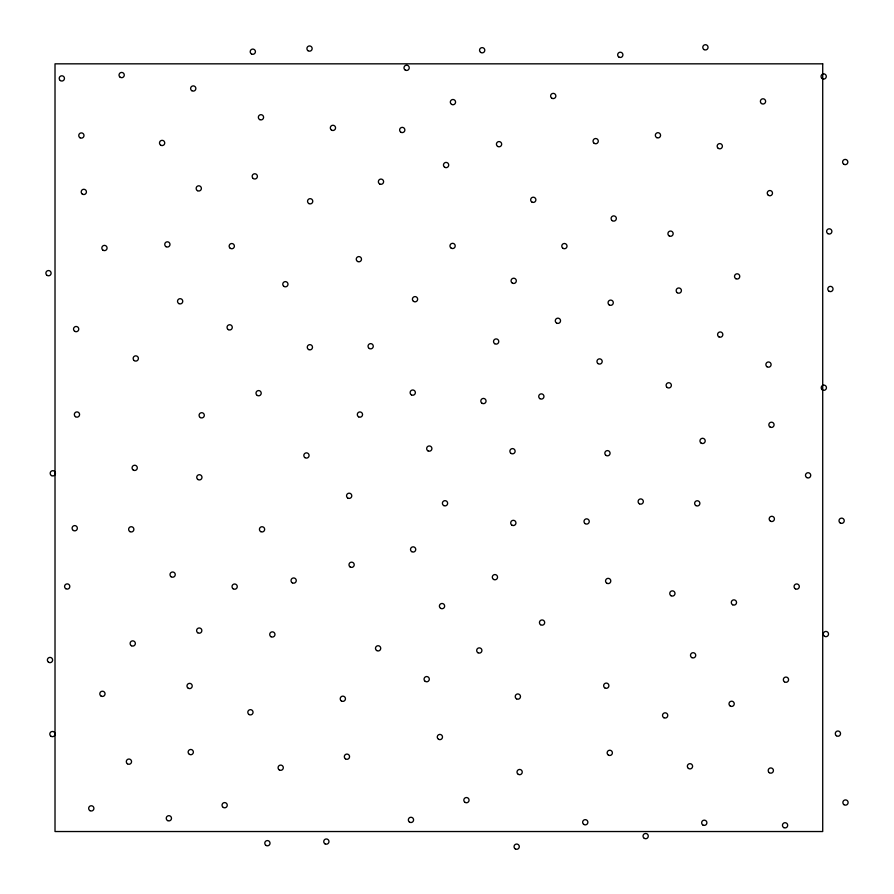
<?xml version="1.0" encoding="UTF-8"?>
<svg xmlns="http://www.w3.org/2000/svg" width="894" height="894" viewBox="0 0 894 894"><rect width="100%" height="100%" fill="white"/><g stroke="black" fill="none" stroke-linecap="round" stroke-linejoin="round"><path stroke-width="1.34" d="M822.715 63.832L55.015 63.832L55.015 831.532L822.715 831.532L822.715 63.832M347.632 497.936A2.626 2.626 0 0 0 351.778 496.069A2.626 2.626 0 0 0 348.09 493.41A2.626 2.626 0 0 0 347.632 497.936M171.089 576.731A2.626 2.626 0 0 0 175.246 574.876A2.626 2.626 0 0 0 171.559 572.205A2.626 2.626 0 0 0 171.089 576.731M769.276 772.684A2.626 2.626 0 0 0 773.422 770.818A2.626 2.626 0 0 0 769.734 768.158A2.626 2.626 0 0 0 769.276 772.684M511.189 453.481A2.626 2.626 0 0 0 515.134 451.213A2.626 2.626 0 0 0 511.189 448.933A2.626 2.626 0 0 0 511.189 453.481M440.708 608.378A2.626 2.626 0 0 0 444.653 606.098A2.626 2.626 0 0 0 440.708 603.819A2.626 2.626 0 0 0 440.708 608.378M178.834 303.58A2.626 2.626 0 0 0 182.767 301.3A2.626 2.626 0 0 0 178.834 299.021A2.626 2.626 0 0 0 178.834 303.58M345.408 758.816A2.626 2.626 0 0 0 349.554 756.961A2.626 2.626 0 0 0 345.866 754.29A2.626 2.626 0 0 0 345.408 758.816M604.735 687.832A2.626 2.626 0 0 0 608.892 685.966A2.626 2.626 0 0 0 605.193 683.307A2.626 2.626 0 0 0 604.735 687.832M271.027 636.729A2.626 2.626 0 0 0 274.972 634.449A2.626 2.626 0 0 0 271.027 632.181A2.626 2.626 0 0 0 271.027 636.729M223.332 807.472A2.626 2.626 0 0 0 227.266 805.203A2.626 2.626 0 0 0 223.332 802.924A2.626 2.626 0 0 0 223.332 807.472M369.334 348.515A2.626 2.626 0 0 0 373.279 346.246A2.626 2.626 0 0 0 369.345 343.966A2.626 2.626 0 0 0 369.334 348.515M188.288 688.268A2.626 2.626 0 0 0 192.232 685.989A2.626 2.626 0 0 0 188.288 683.709A2.626 2.626 0 0 0 188.288 688.268M768.337 195.272A2.626 2.626 0 0 0 772.483 193.417A2.626 2.626 0 0 0 768.795 190.746A2.626 2.626 0 0 0 768.337 195.272M133.374 470.143A2.626 2.626 0 0 0 137.307 467.864A2.626 2.626 0 0 0 133.374 465.584A2.626 2.626 0 0 0 133.374 470.143M795.369 588.833A2.626 2.626 0 0 0 799.314 586.565A2.626 2.626 0 0 0 795.369 584.285A2.626 2.626 0 0 0 795.369 588.833M253.237 178.509A2.626 2.626 0 0 0 257.394 176.643A2.626 2.626 0 0 0 253.706 173.984A2.626 2.626 0 0 0 253.237 178.509M443.703 505.557A2.626 2.626 0 0 0 447.648 503.277A2.626 2.626 0 0 0 443.703 501.009A2.626 2.626 0 0 0 443.703 505.557M75.42 416.66A2.626 2.626 0 0 0 79.577 414.794A2.626 2.626 0 0 0 75.889 412.134A2.626 2.626 0 0 0 75.42 416.66M732.599 604.757A2.626 2.626 0 0 0 736.544 602.489A2.626 2.626 0 0 0 732.599 600.209A2.626 2.626 0 0 0 732.599 604.757M101.111 696.102A2.626 2.626 0 0 0 105.056 693.833A2.626 2.626 0 0 0 101.111 691.554A2.626 2.626 0 0 0 101.111 696.102M257.293 395.461A2.626 2.626 0 0 0 261.227 393.181A2.626 2.626 0 0 0 257.293 390.913A2.626 2.626 0 0 0 257.293 395.461M656.643 137.587A2.626 2.626 0 0 0 660.577 135.307A2.626 2.626 0 0 0 656.643 133.038A2.626 2.626 0 0 0 656.643 137.587M605.909 455.348A2.626 2.626 0 0 0 610.066 453.493A2.626 2.626 0 0 0 606.378 450.822A2.626 2.626 0 0 0 605.909 455.348M307.994 50.69A2.626 2.626 0 0 0 312.151 48.835A2.626 2.626 0 0 0 308.464 46.164A2.626 2.626 0 0 0 307.994 50.69M585.089 523.593A2.626 2.626 0 0 0 589.247 521.727A2.626 2.626 0 0 0 585.548 519.068A2.626 2.626 0 0 0 585.089 523.593M409.418 822.022A2.626 2.626 0 0 0 413.576 820.156A2.626 2.626 0 0 0 409.888 817.496A2.626 2.626 0 0 0 409.418 822.022M308.843 203.553A2.626 2.626 0 0 0 312.788 201.284A2.626 2.626 0 0 0 308.855 199.004A2.626 2.626 0 0 0 308.843 203.553M669.226 235.938A2.626 2.626 0 0 0 673.171 233.658A2.626 2.626 0 0 0 669.226 231.39A2.626 2.626 0 0 0 669.226 235.938M411.43 394.88A2.626 2.626 0 0 0 415.375 392.611A2.626 2.626 0 0 0 411.43 390.332A2.626 2.626 0 0 0 411.43 394.88M413.486 301.345A2.626 2.626 0 0 0 417.643 299.49A2.626 2.626 0 0 0 413.956 296.819A2.626 2.626 0 0 0 413.486 301.345M551.699 98.116A2.626 2.626 0 0 0 555.856 96.25A2.626 2.626 0 0 0 552.157 93.591A2.626 2.626 0 0 0 551.699 98.116M438.574 739.304A2.626 2.626 0 0 0 442.508 737.025A2.626 2.626 0 0 0 438.574 734.756A2.626 2.626 0 0 0 438.574 739.304M197.82 479.452A2.626 2.626 0 0 0 201.977 477.586A2.626 2.626 0 0 0 198.289 474.915A2.626 2.626 0 0 0 197.82 479.452M283.845 286.359A2.626 2.626 0 0 0 287.991 284.493A2.626 2.626 0 0 0 284.303 281.833A2.626 2.626 0 0 0 283.845 286.359M836.382 735.751A2.626 2.626 0 0 0 840.528 733.896A2.626 2.626 0 0 0 836.84 731.225A2.626 2.626 0 0 0 836.382 735.751M822.301 389.84A2.626 2.626 0 0 0 826.447 387.974A2.626 2.626 0 0 0 822.759 385.314A2.626 2.626 0 0 0 822.301 389.84M761.464 103.525A2.626 2.626 0 0 0 765.622 101.659A2.626 2.626 0 0 0 761.934 98.999A2.626 2.626 0 0 0 761.464 103.525M120.109 77.197A2.626 2.626 0 0 0 124.266 75.331A2.626 2.626 0 0 0 120.578 72.66A2.626 2.626 0 0 0 120.109 77.197M612.189 220.628A2.626 2.626 0 0 0 616.346 218.773A2.626 2.626 0 0 0 612.658 216.102A2.626 2.626 0 0 0 612.189 220.628M167.558 820.569A2.626 2.626 0 0 0 171.503 818.289A2.626 2.626 0 0 0 167.569 816.01A2.626 2.626 0 0 0 167.558 820.569M134.234 360.595A2.626 2.626 0 0 0 138.391 358.729A2.626 2.626 0 0 0 134.692 356.069A2.626 2.626 0 0 0 134.234 360.595M539.797 398.601A2.626 2.626 0 0 0 543.954 396.735A2.626 2.626 0 0 0 540.267 394.075A2.626 2.626 0 0 0 539.797 398.601M65.664 588.632A2.626 2.626 0 0 0 69.81 586.766A2.626 2.626 0 0 0 66.122 584.106A2.626 2.626 0 0 0 65.664 588.632M82.27 194.032A2.626 2.626 0 0 0 86.427 192.165A2.626 2.626 0 0 0 82.74 189.506A2.626 2.626 0 0 0 82.27 194.032M80.058 137.788A2.626 2.626 0 0 0 84.002 135.519A2.626 2.626 0 0 0 80.058 133.24A2.626 2.626 0 0 0 80.058 137.788M102.911 250.13A2.626 2.626 0 0 0 107.068 248.264A2.626 2.626 0 0 0 103.38 245.604A2.626 2.626 0 0 0 102.911 250.13M73.409 530.5A2.626 2.626 0 0 0 77.353 528.22A2.626 2.626 0 0 0 73.409 525.94A2.626 2.626 0 0 0 73.409 530.5M691.8 657.593A2.626 2.626 0 0 0 695.744 655.324A2.626 2.626 0 0 0 691.8 653.045A2.626 2.626 0 0 0 691.8 657.593M784.418 681.809A2.626 2.626 0 0 0 788.575 679.954A2.626 2.626 0 0 0 784.887 677.283A2.626 2.626 0 0 0 784.418 681.809M829.096 291.276A2.626 2.626 0 0 0 833.04 288.997A2.626 2.626 0 0 0 829.096 286.717A2.626 2.626 0 0 0 829.096 291.276M516.542 698.851A2.626 2.626 0 0 0 520.487 696.571A2.626 2.626 0 0 0 516.542 694.292A2.626 2.626 0 0 0 516.542 698.851M341.307 700.885A2.626 2.626 0 0 0 345.453 699.03A2.626 2.626 0 0 0 341.765 696.359A2.626 2.626 0 0 0 341.307 700.885M518.308 774.349A2.626 2.626 0 0 0 522.252 772.07A2.626 2.626 0 0 0 518.319 769.79A2.626 2.626 0 0 0 518.308 774.349M451.638 104.397A2.626 2.626 0 0 0 455.582 102.117A2.626 2.626 0 0 0 451.638 99.837A2.626 2.626 0 0 0 451.638 104.397M74.828 331.372A2.626 2.626 0 0 0 78.773 329.093A2.626 2.626 0 0 0 74.828 326.824A2.626 2.626 0 0 0 74.828 331.372M451.269 248.208A2.626 2.626 0 0 0 455.214 245.939A2.626 2.626 0 0 0 451.269 243.66A2.626 2.626 0 0 0 451.269 248.208M511.781 525.057A2.626 2.626 0 0 0 515.939 523.202A2.626 2.626 0 0 0 512.251 520.531A2.626 2.626 0 0 0 511.781 525.057M494.617 343.654A2.626 2.626 0 0 0 498.763 341.787A2.626 2.626 0 0 0 495.075 339.128A2.626 2.626 0 0 0 494.617 343.654M701.041 443.033A2.626 2.626 0 0 0 705.198 441.167A2.626 2.626 0 0 0 701.511 438.507A2.626 2.626 0 0 0 701.041 443.033M249.113 714.552A2.626 2.626 0 0 0 253.058 712.272A2.626 2.626 0 0 0 249.113 710.004A2.626 2.626 0 0 0 249.113 714.552M166.049 246.699A2.626 2.626 0 0 0 169.994 244.431A2.626 2.626 0 0 0 166.049 242.151A2.626 2.626 0 0 0 166.049 246.699M609.149 304.854A2.626 2.626 0 0 0 613.295 302.988A2.626 2.626 0 0 0 609.607 300.317A2.626 2.626 0 0 0 609.149 304.854M191.696 90.629A2.626 2.626 0 0 0 195.853 88.774A2.626 2.626 0 0 0 192.165 86.103A2.626 2.626 0 0 0 191.696 90.629M608.445 755.128A2.626 2.626 0 0 0 612.39 752.86A2.626 2.626 0 0 0 608.445 750.58A2.626 2.626 0 0 0 608.445 755.128M843.679 164.161A2.626 2.626 0 0 0 847.836 162.306A2.626 2.626 0 0 0 844.148 159.635A2.626 2.626 0 0 0 843.679 164.161M766.963 366.719A2.626 2.626 0 0 0 771.109 364.864A2.626 2.626 0 0 0 767.421 362.193A2.626 2.626 0 0 0 766.963 366.719M806.578 477.485A2.626 2.626 0 0 0 810.724 475.619A2.626 2.626 0 0 0 807.036 472.948A2.626 2.626 0 0 0 806.578 477.485M331.406 130.01A2.626 2.626 0 0 0 335.552 128.155A2.626 2.626 0 0 0 331.864 125.484A2.626 2.626 0 0 0 331.406 130.01M292.327 582.843A2.626 2.626 0 0 0 296.272 580.564A2.626 2.626 0 0 0 292.338 578.284A2.626 2.626 0 0 0 292.327 582.843M606.858 583.257A2.626 2.626 0 0 0 610.803 580.977A2.626 2.626 0 0 0 606.858 578.697A2.626 2.626 0 0 0 606.858 583.257M131.429 645.747A2.626 2.626 0 0 0 135.363 643.468A2.626 2.626 0 0 0 131.429 641.188A2.626 2.626 0 0 0 131.429 645.747M89.97 810.657A2.626 2.626 0 0 0 93.915 808.377A2.626 2.626 0 0 0 89.97 806.097A2.626 2.626 0 0 0 89.97 810.657M233.099 588.744A2.626 2.626 0 0 0 237.256 586.889A2.626 2.626 0 0 0 233.569 584.218A2.626 2.626 0 0 0 233.099 588.744M376.564 650.474A2.626 2.626 0 0 0 380.721 648.608A2.626 2.626 0 0 0 377.033 645.949A2.626 2.626 0 0 0 376.564 650.474M127.395 763.778A2.626 2.626 0 0 0 131.552 761.911A2.626 2.626 0 0 0 127.853 759.252A2.626 2.626 0 0 0 127.395 763.778M718.24 148.337A2.626 2.626 0 0 0 722.386 146.482A2.626 2.626 0 0 0 718.698 143.811A2.626 2.626 0 0 0 718.24 148.337M512.374 283.119A2.626 2.626 0 0 0 516.319 280.839A2.626 2.626 0 0 0 512.374 278.559A2.626 2.626 0 0 0 512.374 283.119M259.651 119.572A2.626 2.626 0 0 0 263.596 117.304A2.626 2.626 0 0 0 259.651 115.024A2.626 2.626 0 0 0 259.651 119.572M325.047 843.858A2.626 2.626 0 0 0 328.981 841.589A2.626 2.626 0 0 0 325.047 839.31A2.626 2.626 0 0 0 325.047 843.858M770.483 521.191A2.626 2.626 0 0 0 774.428 518.911A2.626 2.626 0 0 0 770.483 516.631A2.626 2.626 0 0 0 770.483 521.191M702.74 824.905A2.626 2.626 0 0 0 706.886 823.039A2.626 2.626 0 0 0 703.198 820.379A2.626 2.626 0 0 0 702.74 824.905M260.724 531.617A2.626 2.626 0 0 0 264.669 529.349A2.626 2.626 0 0 0 260.735 527.069A2.626 2.626 0 0 0 260.724 531.617M304.921 457.616A2.626 2.626 0 0 0 309.078 455.75A2.626 2.626 0 0 0 305.379 453.079A2.626 2.626 0 0 0 304.921 457.616M251.505 53.964A2.626 2.626 0 0 0 255.438 51.684A2.626 2.626 0 0 0 251.505 49.416A2.626 2.626 0 0 0 251.505 53.964M379.671 183.963A2.626 2.626 0 0 0 383.615 181.694A2.626 2.626 0 0 0 379.671 179.415A2.626 2.626 0 0 0 379.671 183.963M48.455 662.152A2.626 2.626 0 0 0 52.612 660.286A2.626 2.626 0 0 0 48.924 657.626A2.626 2.626 0 0 0 48.455 662.152M618.983 57.127A2.626 2.626 0 0 0 622.928 54.847A2.626 2.626 0 0 0 618.983 52.567A2.626 2.626 0 0 0 618.983 57.127M663.829 717.714A2.626 2.626 0 0 0 667.773 715.435A2.626 2.626 0 0 0 663.829 713.155A2.626 2.626 0 0 0 663.829 717.714M279.375 769.98A2.626 2.626 0 0 0 283.32 767.711A2.626 2.626 0 0 0 279.375 765.432A2.626 2.626 0 0 0 279.375 769.98M695.711 505.501A2.626 2.626 0 0 0 699.868 503.635A2.626 2.626 0 0 0 696.18 500.975A2.626 2.626 0 0 0 695.711 505.501M677.25 292.707A2.626 2.626 0 0 0 681.407 290.852A2.626 2.626 0 0 0 677.719 288.181A2.626 2.626 0 0 0 677.25 292.707M667.203 387.482A2.626 2.626 0 0 0 671.36 385.616A2.626 2.626 0 0 0 667.662 382.945A2.626 2.626 0 0 0 667.203 387.482M583.726 824.391A2.626 2.626 0 0 0 587.872 822.525A2.626 2.626 0 0 0 584.184 819.865A2.626 2.626 0 0 0 583.726 824.391M357.566 261.473A2.626 2.626 0 0 0 361.5 259.204A2.626 2.626 0 0 0 357.566 256.924A2.626 2.626 0 0 0 357.566 261.473M480.626 52.377A2.626 2.626 0 0 0 484.783 50.511A2.626 2.626 0 0 0 481.095 47.84A2.626 2.626 0 0 0 480.626 52.377M531.964 202.089A2.626 2.626 0 0 0 535.897 199.809A2.626 2.626 0 0 0 531.964 197.54A2.626 2.626 0 0 0 531.964 202.089M540.524 624.694A2.626 2.626 0 0 0 544.681 622.827A2.626 2.626 0 0 0 540.993 620.168A2.626 2.626 0 0 0 540.524 624.694M200.379 417.587A2.626 2.626 0 0 0 204.324 415.308A2.626 2.626 0 0 0 200.379 413.039A2.626 2.626 0 0 0 200.379 417.587M688.436 768.427A2.626 2.626 0 0 0 692.593 766.571A2.626 2.626 0 0 0 688.894 763.901A2.626 2.626 0 0 0 688.436 768.427M594.119 143.263A2.626 2.626 0 0 0 598.276 141.408A2.626 2.626 0 0 0 594.588 138.738A2.626 2.626 0 0 0 594.119 143.263M822.134 78.583A2.626 2.626 0 0 0 826.291 76.716A2.626 2.626 0 0 0 822.603 74.057A2.626 2.626 0 0 0 822.134 78.583M735.818 278.693A2.626 2.626 0 0 0 739.763 276.425A2.626 2.626 0 0 0 735.818 274.145A2.626 2.626 0 0 0 735.818 278.693M824.581 636.327A2.626 2.626 0 0 0 828.526 634.047A2.626 2.626 0 0 0 824.592 631.767A2.626 2.626 0 0 0 824.581 636.327M783.747 827.587A2.626 2.626 0 0 0 787.692 825.318A2.626 2.626 0 0 0 783.759 823.039A2.626 2.626 0 0 0 783.747 827.587M481.888 403.172A2.626 2.626 0 0 0 486.045 401.305A2.626 2.626 0 0 0 482.358 398.646A2.626 2.626 0 0 0 481.888 403.172M644.339 838.382A2.626 2.626 0 0 0 648.284 836.102A2.626 2.626 0 0 0 644.339 833.823A2.626 2.626 0 0 0 644.339 838.382M160.574 145.085A2.626 2.626 0 0 0 164.731 143.23A2.626 2.626 0 0 0 161.043 140.559A2.626 2.626 0 0 0 160.574 145.085M671.059 595.739A2.626 2.626 0 0 0 675.004 593.46A2.626 2.626 0 0 0 671.059 591.191A2.626 2.626 0 0 0 671.059 595.739M827.721 233.557A2.626 2.626 0 0 0 831.878 231.691A2.626 2.626 0 0 0 828.179 229.02A2.626 2.626 0 0 0 827.721 233.557M598.041 363.59A2.626 2.626 0 0 0 602.198 361.724A2.626 2.626 0 0 0 598.511 359.064A2.626 2.626 0 0 0 598.041 363.59M405.306 70.101A2.626 2.626 0 0 0 409.251 67.821A2.626 2.626 0 0 0 405.306 65.541A2.626 2.626 0 0 0 405.306 70.101M228.35 329.64A2.626 2.626 0 0 0 232.295 327.36A2.626 2.626 0 0 0 228.35 325.081A2.626 2.626 0 0 0 228.35 329.64M639.411 503.814A2.626 2.626 0 0 0 643.356 501.545A2.626 2.626 0 0 0 639.411 499.265A2.626 2.626 0 0 0 639.411 503.814M840.304 523.024A2.626 2.626 0 0 0 844.249 520.755A2.626 2.626 0 0 0 840.315 518.475A2.626 2.626 0 0 0 840.304 523.024M350.068 566.908A2.626 2.626 0 0 0 354.214 565.042A2.626 2.626 0 0 0 350.526 562.382A2.626 2.626 0 0 0 350.068 566.908M60.289 80.538A2.626 2.626 0 0 0 64.446 78.683A2.626 2.626 0 0 0 60.758 76.012A2.626 2.626 0 0 0 60.289 80.538M51.483 475.586A2.626 2.626 0 0 0 55.428 473.317A2.626 2.626 0 0 0 51.483 471.037A2.626 2.626 0 0 0 51.483 475.586M444.776 167.323A2.626 2.626 0 0 0 448.721 165.044A2.626 2.626 0 0 0 444.776 162.764A2.626 2.626 0 0 0 444.776 167.323M562.862 248.241A2.626 2.626 0 0 0 567.019 246.375A2.626 2.626 0 0 0 563.321 243.716A2.626 2.626 0 0 0 562.862 248.241M477.988 652.754A2.626 2.626 0 0 0 481.922 650.486A2.626 2.626 0 0 0 477.988 648.206A2.626 2.626 0 0 0 477.988 652.754M718.899 336.859A2.626 2.626 0 0 0 722.844 334.579A2.626 2.626 0 0 0 718.899 332.3A2.626 2.626 0 0 0 718.899 336.859M770.147 427.086A2.626 2.626 0 0 0 774.092 424.818A2.626 2.626 0 0 0 770.147 422.538A2.626 2.626 0 0 0 770.147 427.086M843.958 804.656A2.626 2.626 0 0 0 848.115 802.79A2.626 2.626 0 0 0 844.428 800.119A2.626 2.626 0 0 0 843.958 804.656M515.357 848.942A2.626 2.626 0 0 0 519.302 846.674A2.626 2.626 0 0 0 515.357 844.394A2.626 2.626 0 0 0 515.357 848.942M308.575 349.532A2.626 2.626 0 0 0 312.509 347.252A2.626 2.626 0 0 0 308.575 344.983A2.626 2.626 0 0 0 308.575 349.532M704.103 49.606A2.626 2.626 0 0 0 708.048 47.326A2.626 2.626 0 0 0 704.103 45.046A2.626 2.626 0 0 0 704.103 49.606M197.462 190.679A2.626 2.626 0 0 0 201.396 188.41A2.626 2.626 0 0 0 197.462 186.131A2.626 2.626 0 0 0 197.462 190.679M358.617 416.839A2.626 2.626 0 0 0 362.562 414.57A2.626 2.626 0 0 0 358.617 412.29A2.626 2.626 0 0 0 358.617 416.839M230.216 248.264A2.626 2.626 0 0 0 234.373 246.409A2.626 2.626 0 0 0 230.686 243.738A2.626 2.626 0 0 0 230.216 248.264M189.439 754.38A2.626 2.626 0 0 0 193.383 752.1A2.626 2.626 0 0 0 189.439 749.82A2.626 2.626 0 0 0 189.439 754.38M129.943 531.617A2.626 2.626 0 0 0 133.888 529.337A2.626 2.626 0 0 0 129.943 527.058A2.626 2.626 0 0 0 129.943 531.617M47.181 275.441A2.626 2.626 0 0 0 51.126 273.162A2.626 2.626 0 0 0 47.181 270.893A2.626 2.626 0 0 0 47.181 275.441M400.702 132.111A2.626 2.626 0 0 0 404.859 130.245A2.626 2.626 0 0 0 401.171 127.585A2.626 2.626 0 0 0 400.702 132.111M427.969 450.855A2.626 2.626 0 0 0 431.914 448.576A2.626 2.626 0 0 0 427.969 446.296A2.626 2.626 0 0 0 427.969 450.855M497.734 146.46A2.626 2.626 0 0 0 501.679 144.18A2.626 2.626 0 0 0 497.734 141.911A2.626 2.626 0 0 0 497.734 146.46M51.114 736.343A2.626 2.626 0 0 0 55.059 734.063A2.626 2.626 0 0 0 51.114 731.795A2.626 2.626 0 0 0 51.114 736.343M465.126 802.421A2.626 2.626 0 0 0 469.071 800.152A2.626 2.626 0 0 0 465.126 797.873A2.626 2.626 0 0 0 465.126 802.421M730.309 706.092A2.626 2.626 0 0 0 734.253 703.813A2.626 2.626 0 0 0 730.32 701.533A2.626 2.626 0 0 0 730.309 706.092M411.598 551.576A2.626 2.626 0 0 0 415.744 549.721A2.626 2.626 0 0 0 412.056 547.05A2.626 2.626 0 0 0 411.598 551.576M493.611 579.446A2.626 2.626 0 0 0 497.556 577.178A2.626 2.626 0 0 0 493.611 574.898A2.626 2.626 0 0 0 493.611 579.446M425.142 681.295A2.626 2.626 0 0 0 429.299 679.429A2.626 2.626 0 0 0 425.6 676.769A2.626 2.626 0 0 0 425.142 681.295M266.088 845.467A2.626 2.626 0 0 0 270.033 843.198A2.626 2.626 0 0 0 266.088 840.919A2.626 2.626 0 0 0 266.088 845.467M556.604 323.058A2.626 2.626 0 0 0 560.549 320.778A2.626 2.626 0 0 0 556.604 318.499A2.626 2.626 0 0 0 556.604 323.058M197.686 632.717A2.626 2.626 0 0 0 201.843 630.862A2.626 2.626 0 0 0 198.155 628.191A2.626 2.626 0 0 0 197.686 632.717"/></g></svg>
